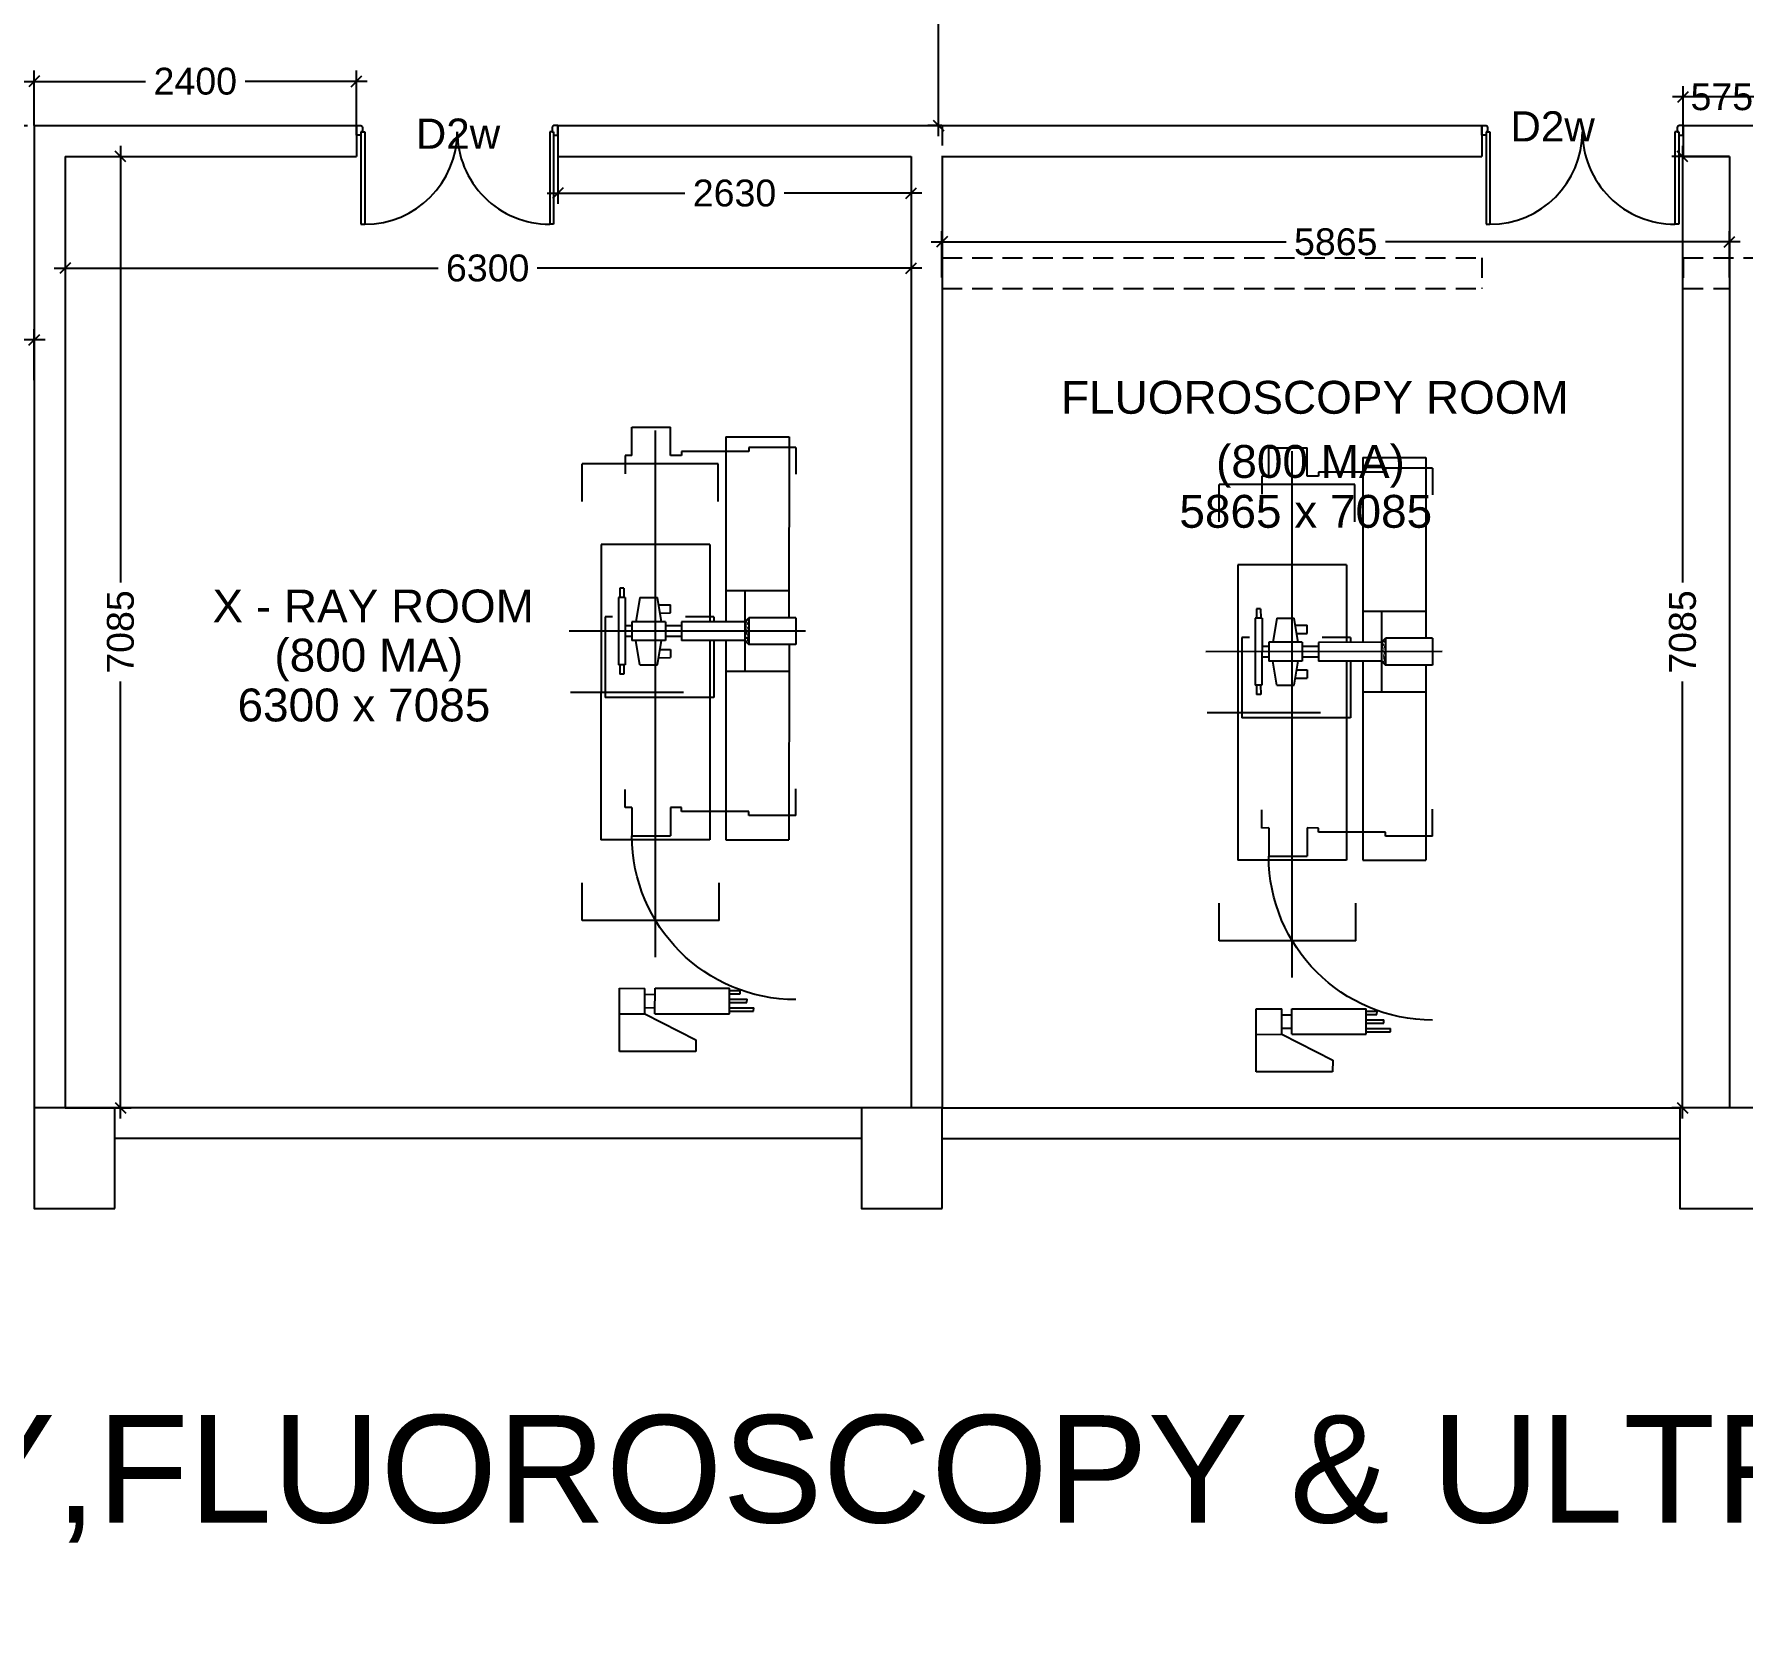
# Model space of a CAD drawing. Extents: x 6345096 to 6738923, y -6490958 to -6305885.
# Drawn here: x 6547917 to 6560640, y -6417014 to -6405190 of the extents above; entities that cross this region are included whole.
import ezdxf
from ezdxf.enums import TextEntityAlignment as Align

# ---------------------------------------------------------------- set-up
doc = ezdxf.new("R2010")
doc.units = 0
doc.header["$LTSCALE"] = 600
doc.header["$MEASUREMENT"] = 0
doc.header["$PDMODE"] = 35
doc.linetypes.add('HIDDEN', pattern=[0.375, 0.25, -0.125])
doc.layers.get('0').update_dxf_attribs({"linetype": 'CONTINUOUS'})
doc.layers.get('Defpoints').update_dxf_attribs({"linetype": 'CONTINUOUS'})
for name, color, linetype in [('DIM-TEXT', 8, 'CONTINUOUS'), ('DOOR', 32, 'CONTINUOUS'), ('furniture', 33, 'CONTINUOUS'), ('HS', 251, 'CONTINUOUS'), ('joinery', 7, 'CONTINUOUS'), ('LA-column', 3, 'CONTINUOUS'), ('Room Dim', 1, 'CONTINUOUS'), ('TEXT', 6, 'CONTINUOUS'), ('Walls', 7, 'CONTINUOUS'), ('Working Dim', 5, 'CONTINUOUS')]:
    doc.layers.add(name, color=color, linetype=linetype)
doc.styles.add('ari', font='arial.ttf')
doc.styles.add('RT', font='romant.shx')
doc.dimstyles.new('int. dim', dxfattribs={"dimtxt": 200, "dimasz": 80, "dimexe": 80, "dimexo": 0, "dimgap": 70, "dimtad": 0, "dimdec": 0, "dimzin": 12, "dimdsep": 46, "dimtxsty": 'ari', "dimblk": 'OBLIQUE', "dimcen": 2, "dimdle": 80, "dimclrd": 256, "dimclre": 256, "dimclrt": 6, "dimadec": 0, "dimazin": 0, "dimtfac": 1, "dimtdec": 0, "dimtix": 1, "dimtmove": 2, "dimatfit": 3, "dimfxl": 1, "dimtolj": 1, "dimtzin": 0, "dimlwd": -1, "dimlwe": -1, "dimarcsym": 0})
doc.dimstyles.new('TEXT', dxfattribs={"dimscale": 0, "dimtxt": 600, "dimasz": 300, "dimexe": 300, "dimexo": 30, "dimgap": 50, "dimtad": 0, "dimdec": 0, "dimzin": 0, "dimdsep": 46, "dimtxsty": 'RT', "dimblk": 'OBLIQUE', "dimcen": 0.09, "dimdle": 300, "dimclrd": 256, "dimclre": 256, "dimclrt": 170, "dimadec": 0, "dimazin": 0, "dimtfac": 1, "dimtdec": 0, "dimtofl": 0, "dimtmove": 2, "dimatfit": 3, "dimfxl": 1, "dimfrac": 2, "dimtolj": 1, "dimtzin": 0, "dimlwd": -1, "dimlwe": -1, "dimarcsym": 0})

# ---------------------------------------------------------------- blocks, each defined once
blk = doc.blocks.new('_Oblique')
at = {"color": 0, "linetype": 'ByBlock', "lineweight": -2}
blk.add_line((-0.5, -0.5), (0.5, 0.5), dxfattribs=at)
blk = doc.blocks.new('*D258')
at = {"layer": 'Defpoints', "color": 0, "linetype": 'Continuous', "transparency": 16777216}
for p in [(6572959, -6417748), (6531899, -6418434, -2), (6572959, -6418964, 0)]:
    blk.add_point(p, dxfattribs=at)
at = {"layer": 'DIM-TEXT', "transparency": 16777216}
for p, q in [((6531899, -6418434), (6531899, -6417448)), ((6572959, -6418964), (6572959, -6417448)), ((6531599, -6417748), (6548138, -6417748)), ((6573259, -6417748), (6556721, -6417748))]:
    blk.add_line(p, q, dxfattribs=at)
at = {"layer": 'DIM-TEXT', "linetype": 'Continuous', "transparency": 16777216, "xscale": 300, "yscale": 300, "zscale": 300, "rotation": 180}
blk.add_blockref('_Oblique', (6531899, -6417748), dxfattribs=at)
at = {"layer": 'DIM-TEXT', "linetype": 'Continuous', "transparency": 16777216, "xscale": 300, "yscale": 300, "zscale": 300}
blk.add_blockref('_Oblique', (6572959, -6417748), dxfattribs=at)
at = {"layer": 'DIM-TEXT', "color": 170, "linetype": 'Continuous', "transparency": 16777216, "insert": (6552429, -6417748), "char_height": 750, "attachment_point": 5, "style": 'ari'}
blk.add_mtext('\\A1;{\\H1.067x;OPD - T.B. / C.D.}', dxfattribs=at)
blk = doc.blocks.new('Z$W@#1275')
at = {"layer": 'DOOR'}
for p, q in [((73, 1500), (0, 1500)), ((0, 1500), (0, 1467)), ((0, 1467), (2, 1467)), ((11, 1456), (11, 1458)), ((11, 1456), (47, 1456)), ((47, 1467), (736, 1467)), ((47, 1467), (47, 1439)), ((47, 1456), (47, 1467)), ((47, 1467), (73, 1467)), ((47, 1439), (736, 1439)), ((73, 1467), (73, 1500)), ((736, 1467), (736, 1439)), ((0, 33), (2, 33)), ((0, 0), (0, 33)), ((73, 0), (0, 0)), ((11, 44), (11, 42)), ((11, 44), (47, 44)), ((47, 61), (736, 61)), ((47, 33), (47, 61)), ((47, 44), (47, 33)), ((47, 33), (736, 33)), ((47, 33), (73, 33)), ((73, 33), (73, 0)), ((736, 33), (736, 61))]:
    blk.add_line(p, q, dxfattribs=at)
for centre, start, end in [((11, 1467), 180, 270), ((11, 33), 90, 180)]:
    blk.add_arc(centre, 9.13, start, end, dxfattribs=at)
at = {"layer": 'DOOR', "color": 145}
for centre, start, end in [((47, 1439), 270, 0), ((47, 61), 0, 90)]:
    blk.add_arc(centre, 689, start, end, dxfattribs=at)
blk = doc.blocks.new('A$C57374E9F')
at = {"layer": 'furniture', "linetype": 'Continuous'}
h = blk.add_hatch(dxfattribs=at)
h.set_pattern_fill('AR-SAND', color=6, scale=0.1, angle=45, style=0, double=1)
h.set_pattern_definition([(82.5, (-218763.434, -280618.446), (-14.07013184, 13.1792712), [0, -15.2, 0, -17, 0, -16.25]), (52.5, (-218763.434, -280618.446), (-7.4413751, 32.4697973), [0, -8.2, 0, -13.7, 0, -5.25]), (12.5, (-218772.132, -280627.143), (21.9802927, 22.0603238), [0, -5, 0, -18, 0, -23.5]), (2.5, (-218772.132, -280627.143), (15.0504216, 27.4626285), [0, -2.5, 0, -11.8, 0, -13.5])])
h.paths.add_polyline_path([(1662, 2622), (1705, 2622), (1804, 2721), (1804, 2763)])
at = {"layer": 'furniture', "color": 233}
for p, q in [((2544, 3928), (1592, 2975)), ((2876, 3595), (2544, 3928)), ((2876, 3595), (1903, 2622)), ((1733, 3117), (2065, 2784)), ((1556, 3011), (1415, 2869)), ((1556, 3011), (1804, 2763)), ((2395, 2945), (1988, 2537)), ((2395, 2945), (2968, 2372)), ((1450, 2834), (423, 1806)), ((1415, 2869), (1662, 2622)), ((1966, 2883), (1542, 2459)), ((1309, 2692), (1641, 2360)), ((1804, 2763), (1662, 2622)), ((1804, 2721), (1804, 2763)), ((1804, 2721), (2136, 2388)), ((1705, 2622), (1662, 2622)), ((1705, 2622), (2037, 2289)), ((1992, 2584), (1966, 2558)), ((1992, 2584), (2013, 2563)), ((1804, 2523), (755, 1474)), ((1889, 2438), (840, 1389)), ((1867, 2459), (1568, 2160)), ((2241, 2377), (2284, 2420)), ((2347, 2357), (2284, 2420)), ((2968, 2372), (1413, 816)), ((2136, 2388), (2037, 2289)), ((2058, 2311), (2143, 2226)), ((2115, 2367), (2200, 2282)), ((2221, 2304), (2122, 2205)), ((2221, 2304), (2398, 2127)), ((2296, 2321), (2241, 2377)), ((2242, 2282), (2391, 2388)), ((2483, 2297), (2376, 2148)), ((2483, 2297), (2391, 2388)), ((2049, 2184), (2006, 2141)), ((2037, 2035), (2143, 2183)), ((2104, 2129), (2049, 2184)), ((2122, 2205), (2299, 2028)), ((2560, 2219), (2207, 1865)), ((2596, 2183), (2242, 1830)), ((2560, 2219), (2596, 2183)), ((2617, 2261), (2567, 2212)), ((2638, 2240), (2589, 2190)), ((2617, 2261), (2638, 2240)), ((1568, 2160), (1589, 2139)), ((2068, 2078), (2006, 2141)), ((2129, 1943), (2277, 2049)), ((2398, 2127), (2299, 2028)), ((2320, 2049), (2355, 2014)), ((2376, 2106), (2412, 2070)), ((2129, 1943), (2037, 2035)), ((755, 1474), (423, 1806)), ((2214, 1858), (2164, 1809)), ((2164, 1809), (2186, 1787)), ((2235, 1837), (2186, 1787)), ((2207, 1865), (2242, 1830)), ((840, 1389), (1413, 816))]:
    blk.add_line(p, q, dxfattribs=at)
at = {"layer": 'furniture', "color": 8}
for p, q in [((2453, 3907), (2312, 3766)), ((2453, 3907), (2700, 3660)), ((2700, 3660), (2679, 3639)), ((2679, 3639), (3033, 3285)), ((2578, 3214), (2776, 3412)), ((2776, 3412), (3491, 2697)), ((3070, 3206), (3219, 3354)), ((3422, 3151), (3219, 3354)), ((508, 485), (3281, 3258)), ((3033, 3285), (3012, 3264)), ((3012, 3264), (3070, 3206)), ((3273, 3002), (3422, 3151)), ((1435, 2991), (2679, 1746)), ((3309, 2967), (3213, 2871)), ((3273, 3002), (3309, 2967)), ((3293, 2499), (3491, 2697)), ((2013, 2563), (2141, 2435)), ((515, 1969), (656, 2110)), ((1589, 2139), (2141, 1587)), ((2525, 2051), (2565, 2011)), ((515, 1969), (762, 1722)), ((2352, 1433), (1755, 2029)), ((2565, 2011), (2141, 1587)), ((762, 1722), (783, 1743)), ((783, 1743), (1137, 1389)), ((1137, 1389), (1158, 1410)), ((1158, 1410), (1217, 1352)), ((1217, 1352), (1068, 1203)), ((366, 1014), (564, 1212)), ((1271, 1000), (1068, 1203)), ((1420, 1149), (1271, 1000)), ((1420, 1149), (1455, 1113)), ((1455, 1113), (1551, 1209)), ((366, 1014), (1087, 293)), ((1087, 293), (1285, 491))]:
    blk.add_line(p, q, dxfattribs=at)
at = {"layer": 'furniture'}
for p, q in [((-294, 717), (-277, 735)), ((-167, 590), (-294, 717)), ((-149, 607), (-277, 735)), ((-213, 727), (-196, 745)), ((-121, 635), (-213, 727)), ((-104, 653), (-196, 745)), ((-180, 576), (-46, 711)), ((-132, 737), (-115, 755)), ((-76, 681), (-132, 737)), ((-58, 698), (-115, 755)), ((346, 319), (-46, 711)), ((46, 350), (-180, 576)), ((-140, 263), (-201, 201)), ((265, 131), (-140, 263)), ((212, 184), (46, 350)), ((212, 184), (346, 319)), ((265, 131), (399, 265)), ((367, 233), (314, 287)), ((534, 131), (399, 265)), ((-201, 201), (201, -201)), ((201, -201), (534, 131)), ((297, 163), (244, 217)), ((399, -4), (265, 131))]:
    blk.add_line(p, q, dxfattribs=at)
at = {"layer": 'furniture', "color": 8}
blk.add_arc((408, 1863), 1220, 225, 315, dxfattribs=at)
blk = doc.blocks.new('*D262')
at = {"layer": 'Defpoints', "color": 0, "linetype": 'Continuous', "transparency": 16777216}
for p in [(6572960, -6413896, 6), (6532049, -6414395, -1), (6572960, -6415772)]:
    blk.add_point(p, dxfattribs=at)
at = {"layer": 'DIM-TEXT', "transparency": 16777216}
for p, q in [((6572960, -6413896), (6572960, -6416072)), ((6532049, -6414395), (6532049, -6416072)), ((6531749, -6415772), (6537340, -6415772)), ((6573260, -6415772), (6570917, -6415772))]:
    blk.add_line(p, q, dxfattribs=at)
at = {"layer": 'DIM-TEXT', "linetype": 'Continuous', "transparency": 16777216, "xscale": 300, "yscale": 300, "zscale": 300, "rotation": 180}
blk.add_blockref('_Oblique', (6532049, -6415772), dxfattribs=at)
at = {"layer": 'DIM-TEXT', "linetype": 'Continuous', "transparency": 16777216, "xscale": 300, "yscale": 300, "zscale": 300}
blk.add_blockref('_Oblique', (6572960, -6415772), dxfattribs=at)
at = {"layer": 'DIM-TEXT', "color": 170, "linetype": 'Continuous', "transparency": 16777216, "insert": (6554129, -6415995), "char_height": 750, "attachment_point": 5, "style": 'ari'}
blk.add_mtext('\\A1;{\\H1.067x;RADIOLOGY (X-RAY,FLUOROSCOPY & ULTRASOUND ROOMS)}', dxfattribs=at)
blk = doc.blocks.new('*D696')
at = {"layer": 'Defpoints', "color": 0, "transparency": 16777216}
for p in [(6554651, -6403470), (6554678, -6403470, 8), (6554677, -6405870, 2)]:
    blk.add_point(p, dxfattribs=at)
at = {"layer": 'Working Dim', "transparency": 16777216}
for p, q in [((6554651, -6403390), (6554651, -6404300)), ((6554678, -6403470), (6554571, -6403470)), ((6554651, -6405950), (6554651, -6405040)), ((6554677, -6405870), (6554571, -6405870))]:
    blk.add_line(p, q, dxfattribs=at)
at = {"layer": 'Working Dim', "transparency": 16777216, "xscale": 80, "yscale": 80, "zscale": 80}
for p, rotation in [((6554651, -6403470), 90), ((6554651, -6405870), 270)]:
    blk.add_blockref('_Oblique', p, dxfattribs=dict(at, rotation=rotation))
at = {"layer": 'Working Dim', "color": 6, "transparency": 16777216, "insert": (6554651, -6404670), "char_height": 200, "attachment_point": 5, "rotation": 90, "style": 'ari'}
blk.add_mtext('\\A1;2400', dxfattribs=at)
blk = doc.blocks.new('*D701')
at = {"layer": 'Defpoints', "color": 0, "transparency": 16777216}
for p in [(6554677, -6406737), (6554677, -6407003, 2), (6560541, -6407003, 2)]:
    blk.add_point(p, dxfattribs=at)
at = {"layer": 'Working Dim', "transparency": 16777216}
for p, q in [((6554677, -6407003), (6554677, -6406657)), ((6560541, -6407003), (6560541, -6406657)), ((6554597, -6406737), (6557240, -6406737)), ((6560621, -6406737), (6557979, -6406737))]:
    blk.add_line(p, q, dxfattribs=at)
at = {"layer": 'Working Dim', "transparency": 16777216, "xscale": 80, "yscale": 80, "zscale": 80, "rotation": 180}
blk.add_blockref('_Oblique', (6554677, -6406737), dxfattribs=at)
at = {"layer": 'Working Dim', "transparency": 16777216, "xscale": 80, "yscale": 80, "zscale": 80}
blk.add_blockref('_Oblique', (6560541, -6406737), dxfattribs=at)
at = {"layer": 'Working Dim', "color": 6, "transparency": 16777216, "insert": (6557609, -6406737), "char_height": 200, "attachment_point": 5, "style": 'ari'}
blk.add_mtext('\\A1;5865', dxfattribs=at)
blk = doc.blocks.new('*D702')
at = {"layer": 'Defpoints', "color": 0, "transparency": 16777216}
for p in [(6551817, -6406100, 5), (6554447, -6406100, 5), (6554447, -6406374)]:
    blk.add_point(p, dxfattribs=at)
at = {"layer": 'Working Dim', "transparency": 16777216}
for p, q in [((6551817, -6406100), (6551817, -6406454)), ((6554447, -6406100), (6554447, -6406454)), ((6551737, -6406374), (6552762, -6406374)), ((6554527, -6406374), (6553502, -6406374))]:
    blk.add_line(p, q, dxfattribs=at)
at = {"layer": 'Working Dim', "transparency": 16777216, "xscale": 80, "yscale": 80, "zscale": 80, "rotation": 180}
blk.add_blockref('_Oblique', (6551817, -6406374), dxfattribs=at)
at = {"layer": 'Working Dim', "transparency": 16777216, "xscale": 80, "yscale": 80, "zscale": 80}
blk.add_blockref('_Oblique', (6554447, -6406374), dxfattribs=at)
at = {"layer": 'Working Dim', "color": 6, "transparency": 16777216, "insert": (6553132, -6406374), "char_height": 200, "attachment_point": 5, "style": 'ari'}
blk.add_mtext('\\A1;2630', dxfattribs=at)
blk = doc.blocks.new('*D703')
at = {"layer": 'Defpoints', "color": 0, "transparency": 16777216}
for p in [(6560192, -6406100), (6560541, -6406100, 2), (6560541, -6413185, 2)]:
    blk.add_point(p, dxfattribs=at)
at = {"layer": 'Working Dim', "transparency": 16777216}
for p, q in [((6560192, -6406020), (6560192, -6409274)), ((6560541, -6406100), (6560112, -6406100)), ((6560192, -6413265), (6560192, -6410011)), ((6560541, -6413185), (6560112, -6413185))]:
    blk.add_line(p, q, dxfattribs=at)
at = {"layer": 'Working Dim', "transparency": 16777216, "xscale": 80, "yscale": 80, "zscale": 80}
for p, rotation in [((6560192, -6406100), 90), ((6560192, -6413185), 270)]:
    blk.add_blockref('_Oblique', p, dxfattribs=dict(at, rotation=rotation))
at = {"layer": 'Working Dim', "color": 6, "transparency": 16777216, "insert": (6560192, -6409642), "char_height": 200, "attachment_point": 5, "rotation": 90, "style": 'ari'}
blk.add_mtext('\\A1;7085', dxfattribs=at)
blk = doc.blocks.new('*D704')
at = {"layer": 'Defpoints', "color": 0, "transparency": 16777216}
for p in [(6548147, -6406100, 2), (6548147, -6413185, 2), (6548560, -6413185)]:
    blk.add_point(p, dxfattribs=at)
at = {"layer": 'Working Dim', "transparency": 16777216}
for p, q in [((6548560, -6406020), (6548560, -6409274)), ((6548147, -6406100), (6548640, -6406100)), ((6548560, -6413265), (6548560, -6410011)), ((6548147, -6413185), (6548640, -6413185))]:
    blk.add_line(p, q, dxfattribs=at)
at = {"layer": 'Working Dim', "transparency": 16777216, "xscale": 80, "yscale": 80, "zscale": 80}
for p, rotation in [((6548560, -6406100), 90), ((6548560, -6413185), 270)]:
    blk.add_blockref('_Oblique', p, dxfattribs=dict(at, rotation=rotation))
at = {"layer": 'Working Dim', "color": 6, "transparency": 16777216, "insert": (6548560, -6409642), "char_height": 200, "attachment_point": 5, "rotation": 90, "style": 'ari'}
blk.add_mtext('\\A1;7085', dxfattribs=at)
blk = doc.blocks.new('*D705')
at = {"layer": 'Defpoints', "color": 0, "transparency": 16777216}
for p in [(6548147, -6406750, 2), (6554447, -6406750, 2), (6554447, -6406932)]:
    blk.add_point(p, dxfattribs=at)
at = {"layer": 'Working Dim', "transparency": 16777216}
for p, q in [((6548147, -6406750), (6548147, -6407012)), ((6554447, -6406750), (6554447, -6407012)), ((6548067, -6406932), (6550925, -6406932)), ((6554527, -6406932), (6551663, -6406932))]:
    blk.add_line(p, q, dxfattribs=at)
at = {"layer": 'Working Dim', "transparency": 16777216, "xscale": 80, "yscale": 80, "zscale": 80, "rotation": 180}
blk.add_blockref('_Oblique', (6548147, -6406932), dxfattribs=at)
at = {"layer": 'Working Dim', "transparency": 16777216, "xscale": 80, "yscale": 80, "zscale": 80}
blk.add_blockref('_Oblique', (6554447, -6406932), dxfattribs=at)
at = {"layer": 'Working Dim', "color": 6, "transparency": 16777216, "insert": (6551294, -6406932), "char_height": 200, "attachment_point": 5, "style": 'ari'}
blk.add_mtext('\\A1;6300', dxfattribs=at)
blk = doc.blocks.new('*D2147')
at = {"layer": 'Defpoints', "color": 0, "transparency": 16777216}
for p in [(6547918, -6407466), (6542268, -6407766), (6547918, -6407766)]:
    blk.add_point(p, dxfattribs=at)
at = {"layer": 'Working Dim', "transparency": 16777216}
for p, q in [((6542188, -6407466), (6544725, -6407466)), ((6542268, -6407766), (6542268, -6407386)), ((6547998, -6407466), (6545462, -6407466)), ((6547918, -6407766), (6547918, -6407386))]:
    blk.add_line(p, q, dxfattribs=at)
at = {"layer": 'Working Dim', "transparency": 16777216, "xscale": 80, "yscale": 80, "zscale": 80, "rotation": 180}
blk.add_blockref('_Oblique', (6542268, -6407466), dxfattribs=at)
at = {"layer": 'Working Dim', "transparency": 16777216, "xscale": 80, "yscale": 80, "zscale": 80}
blk.add_blockref('_Oblique', (6547918, -6407466), dxfattribs=at)
at = {"layer": 'Working Dim', "color": 6, "transparency": 16777216, "insert": (6545093, -6407466), "char_height": 200, "attachment_point": 5, "style": 'ari'}
blk.add_mtext('\\A1;5650', dxfattribs=at)
blk = doc.blocks.new('A$C2CD672AE')
at = {"layer": 'Walls', "color": 8, "linetype": 'HIDDEN'}
for p, q in [((15597.1, 50554.2), (20030.9, 50554.2)), ((19998.1, 50554.2), (19998.1, 50324.2)), ((21498.1, 50554.2), (24358.1, 50554.2)), ((21498.1, 50554.2), (21498.1, 50324.2)), ((17827.6, 50324.2), (19998.1, 50324.2)), ((21498.1, 50324.2), (24128.1, 50324.2)), ((24358.1, 49569.2), (28376.8, 49569.2)), ((28376.8, 49569.2), (28376.8, 49339.1)), ((29876.8, 49569.2), (30747.2, 49569.2)), ((29876.8, 49569.2), (29876.8, 49339.2)), ((24358.1, 49339.2), (28376.8, 49339.2)), ((29876.8, 49339.2), (30222.1, 49339.1)), ((23758.1, 43239.2), (18197.6, 43239.2)), ((24358.1, 43239.2), (29852.1, 43239.2)), ((23758.1, 43009.2), (18197.6, 43009.2)), ((24358.1, 43009.2), (29852.1, 43009.2))]:
    blk.add_line(p, q, dxfattribs=at)
at = {"layer": 'Walls', "color": 8, "linetype": 'HIDDEN', "extrusion": (0.000145144, 2.25514e-17, 1)}
for p, q in [((24358.1, 50554.2), (24358.1, 43239.2)), ((17827.6, 50324.2), (17827.6, 43239.3)), ((24128.1, 50324.2), (24128.1, 43239.2)), ((30222.1, 49339.1), (30222.1, 43239.2))]:
    blk.add_line(p, q, dxfattribs=at)
blk = doc.blocks.new('*D2450')
at = {"layer": 'Defpoints', "color": 0, "transparency": 16777216}
for p in [(6560196, -6405657), (6560196, -6405870, 2), (6560771, -6405870)]:
    blk.add_point(p, dxfattribs=at)
at = {"layer": 'Working Dim', "transparency": 16777216}
for p, q in [((6560196, -6405657), (6560116, -6405657)), ((6560196, -6405870), (6560196, -6405577)), ((6560771, -6405657), (6560196, -6405657)), ((6560771, -6405870), (6560771, -6405577)), ((6560771, -6405657), (6560851, -6405657))]:
    blk.add_line(p, q, dxfattribs=at)
at = {"layer": 'Working Dim', "transparency": 16777216, "xscale": 80, "yscale": 80, "zscale": 80}
blk.add_blockref('_Oblique', (6560196, -6405657), dxfattribs=at)
at = {"layer": 'Working Dim', "transparency": 16777216, "xscale": 80, "yscale": 80, "zscale": 80, "rotation": 180}
blk.add_blockref('_Oblique', (6560771, -6405657), dxfattribs=at)
at = {"layer": 'Working Dim', "color": 6, "transparency": 16777216, "insert": (6560484, -6405657), "char_height": 200, "attachment_point": 5, "style": 'ari'}
blk.add_mtext('\\A1;575', dxfattribs=at)
blk = doc.blocks.new('*D2451')
at = {"layer": 'Defpoints', "color": 0, "transparency": 16777216}
for p in [(6550317, -6405541), (6547917, -6405870), (6550317, -6405870, -2)]:
    blk.add_point(p, dxfattribs=at)
at = {"layer": 'Working Dim', "transparency": 16777216}
for p, q in [((6547837, -6405541), (6548747, -6405541)), ((6547917, -6405870), (6547917, -6405461)), ((6550397, -6405541), (6549487, -6405541)), ((6550317, -6405870), (6550317, -6405461))]:
    blk.add_line(p, q, dxfattribs=at)
at = {"layer": 'Working Dim', "transparency": 16777216, "xscale": 80, "yscale": 80, "zscale": 80, "rotation": 180}
blk.add_blockref('_Oblique', (6547917, -6405541), dxfattribs=at)
at = {"layer": 'Working Dim', "transparency": 16777216, "xscale": 80, "yscale": 80, "zscale": 80}
blk.add_blockref('_Oblique', (6550317, -6405541), dxfattribs=at)
at = {"layer": 'Working Dim', "color": 6, "transparency": 16777216, "insert": (6549117, -6405541), "char_height": 200, "attachment_point": 5, "style": 'ari'}
blk.add_mtext('\\A1;2400', dxfattribs=at)

msp = doc.modelspace()

# ---------------------------------------------------------------- linework, layer by layer
at = {"layer": 'LA-column', "color": 2, "elevation": 2.39}
for points in [[(6548517.027, -6413934.717), (6548517.027, -6413184.717), (6547917.027, -6413184.717), (6547917.027, -6413934.717)], [(6554677.527, -6413934.717), (6554677.527, -6413184.717), (6554077.527, -6413184.717), (6554077.527, -6413934.717)], [(6560771.528, -6413934.714), (6560771.528, -6413184.714), (6560171.528, -6413184.714), (6560171.528, -6413934.714)]]:
    msp.add_lwpolyline(points, close=True, dxfattribs=at)
at = {"layer": 'Walls', "linetype": 'Continuous'}
for p, q in [((6547917.026, -6405869.712), (6550350.314, -6405869.707)), ((6550317.433, -6405869.685), (6550317.433, -6406099.709)), ((6551817.433, -6405869.682), (6551817.433, -6406099.706)), ((6551817.433, -6405869.705), (6554677.437, -6405869.7)), ((6554677.437, -6405869.7), (6558696.165, -6405869.7)), ((6558696.165, -6405869.7), (6558696.165, -6406099.725)), ((6560196.165, -6405869.697), (6560196.165, -6406099.721)), ((6560196.165, -6405869.697), (6560771.437, -6405869.697)), ((6548147.026, -6406099.715), (6550317.433, -6406099.709)), ((6551817.433, -6406099.705), (6554447.437, -6406099.7)), ((6554677.437, -6406099.7), (6558696.165, -6406099.7)), ((6560196.165, -6406099.7), (6560541.437, -6406099.812)), ((6554077.437, -6413184.731), (6548516.936, -6413184.731)), ((6554677.437, -6413184.731), (6560171.437, -6413184.731)), ((6554077.437, -6413414.731), (6548516.936, -6413414.731)), ((6554677.437, -6413414.731), (6560171.437, -6413414.731))]:
    msp.add_line(p, q, dxfattribs=at)
at = {"layer": 'Walls', "linetype": 'Continuous', "extrusion": (0.000145144, 2.25514e-17, 1)}
for p, q in [((6547917.026, -6405869.712), (6547917.027, -6413184.638)), ((6548147.026, -6406099.679), (6548147.027, -6413184.638)), ((6554447.437, -6406099.7), (6554447.437, -6413184.721)), ((6554677.437, -6406099.7), (6554677.437, -6413184.721)), ((6560541.437, -6406099.812), (6560541.437, -6413184.749))]:
    msp.add_line(p, q, dxfattribs=at)

# ---------------------------------------------------------------- block references
at = {"layer": 'DOOR', "xscale": 1.000014692544937, "yscale": 1.000014692544937, "zscale": 1.000014692544937, "rotation": 270}
for p in [(6550317.433, -6405869.685, 2.39), (6558696.165, -6405869.7, 2.39)]:
    msp.add_blockref('Z$W@#1275', p, dxfattribs=at)
at = {"layer": 'furniture', "xscale": -1, "rotation": 314.9999998490727}
for p in [(6552559.608, -6412765.368, 3.421), (6557301.21, -6412917.998, 3.421)]:
    msp.add_blockref('A$C57374E9F', p, dxfattribs=at)
at = {"layer": 'HS'}
msp.add_blockref('A$C2CD672AE', (6530319.294, -6456423.902, 8.17), dxfattribs=at)

# ---------------------------------------------------------------- texts
at = {"layer": 'joinery', "style": 'ari'}
for p in [(6550758.637, -6406043.281, 7.951), (6558909.493, -6405988.88, 7.951)]:
    msp.add_text('D2w', height=225, dxfattribs=at).set_placement(p)
at = {"layer": 'Room Dim', "linetype": 'Continuous', "style": 'ari'}
for s, p in [('5865 x 7085', (6557385.743, -6408865.799, 13.434)), ('6300 x 7085', (6550372.263, -6410307.967, 6.826))]:
    msp.add_text(s, height=244.8, dxfattribs=at).set_placement(p, align=Align.CENTER)
at = {"layer": 'TEXT', "color": 7, "linetype": 'Continuous', "style": 'ari'}
for s, p in [('FLUOROSCOPY ROOM', (6557453.657, -6408016.456, 5.131)), ('X - RAY ROOM', (6550441.513, -6409570.952, -1.477))]:
    msp.add_text(s, height=244.8, dxfattribs=at).set_placement(p, align=Align.CENTER)
for p in [(6557420.927, -6408494.087, 5.131), (6550408.784, -6409936.255, -1.477)]:
    msp.add_text('(800 MA)', height=244.8, rotation=359.998932, dxfattribs=at).set_placement(p, align=Align.CENTER)

# ---------------------------------------------------------------- dimensions: what is measured, and where the dimension line sits
at = {"layer": 'DIM-TEXT', "linetype": 'Continuous'}
dim = msp.add_linear_dim(base=(6572959.527, -6415772.438, 1.031), p1=(6532049.389, -6414394.742), p2=(6572959.527, -6413895.727, 6.851), angle=180, text='{\\H1.067x;RADIOLOGY (X-RAY,FLUOROSCOPY & ULTRASOUND ROOMS)}', dimstyle='TEXT', override={"dimscale": 1, "dimtxt": 750, "dimexo": 0, "dimtxsty": 'ari'}, dxfattribs=at)
dim.commit()
dim.dimension.update_dxf_attribs({"geometry": '*D262', "text_midpoint": (6554128.813, -6415995.243, 1.031), "dimtype": 160})
dim = msp.add_linear_dim(base=(6572959.349, -6417748.105, 2.092), p1=(6531899.389, -6418433.761), p2=(6572959.349, -6418963.755, 1.743), text='{\\H1.067x;OPD - T.B. / C.D.}', dimstyle='TEXT', override={"dimscale": 1, "dimtxt": 750, "dimexo": 0, "dimtxsty": 'ari'}, dxfattribs=at)
dim.commit()
dim.dimension.update_dxf_attribs({"geometry": '*D258', "text_midpoint": (6552429.369, -6417748.105, 2.092)})
at = {"layer": 'Working Dim', "color": 6}
for base, p1, p2, picture, middle in [((6554651.315, -6403469.616), (6554677.437, -6405869.7, 2.39), (6554677.527, -6403469.616, 7.521), '*D696', (6554651.315, -6404669.658)), ((6548559.974, -6413184.638), (6548147.026, -6406099.679, 2.39), (6548147.027, -6413184.638, 2.39), '*D704', (6548559.974, -6409642.158)), ((6560192.084, -6406099.812), (6560541.437, -6413184.749, 2.39), (6560541.437, -6406099.812, 2.39), '*D703', (6560192.084, -6409642.28))]:
    dim = msp.add_linear_dim(base=base, p1=p1, p2=p2, angle=90, dimstyle='int. dim', override={"dimtxt": 200, "dimarcsym": 1}, dxfattribs=at)
    dim.commit()
    dim.dimension.update_dxf_attribs({"geometry": picture, "text_midpoint": middle})
at = {"layer": 'Working Dim'}
for base, p1, p2, picture, middle in [((6550317.432, -6405540.802), (6547917.026, -6405869.711), (6550317.432, -6405869.684, -1.698), '*D2451', (6549117.229, -6405540.802)), ((6560196.165, -6405657.201), (6560771.437, -6405869.697), (6560196.165, -6405869.697, 2.39), '*D2450', (6560483.801, -6405657.201))]:
    dim = msp.add_linear_dim(base=base, p1=p1, p2=p2, dimstyle='int. dim', dxfattribs=at)
    dim.commit()
    dim.dimension.update_dxf_attribs({"geometry": picture, "text_midpoint": middle})
at = {"layer": 'Working Dim', "color": 6}
for base, p1, p2, picture, middle in [((6554447.437, -6406374.151), (6551817.433, -6406099.705, 5.131), (6554447.437, -6406099.7, 5.131), '*D702', (6553132.435, -6406374.151)), ((6547918.026, -6407465.885), (6542268.437, -6407765.883), (6547918.026, -6407765.883), '*D2147', (6545093.231, -6407465.885))]:
    dim = msp.add_linear_dim(base=base, p1=p1, p2=p2, dimstyle='int. dim', override={"dimtxt": 200, "dimarcsym": 1}, dxfattribs=at)
    dim.commit()
    dim.dimension.update_dxf_attribs({"geometry": picture, "text_midpoint": middle})
dim = msp.add_linear_dim(base=(6554677.437, -6406736.734), p1=(6560541.437, -6407002.917, 2.39), p2=(6554677.437, -6407002.917, 2.39), text='5865', dimstyle='int. dim', override={"dimtxt": 200, "dimarcsym": 1}, dxfattribs=at)
dim.commit()
dim.dimension.update_dxf_attribs({"geometry": '*D701', "text_midpoint": (6557609.437, -6406736.734)})
dim = msp.add_linear_dim(base=(6554447.437, -6406932.131), p1=(6548147.026, -6406749.708, 2.39), p2=(6554447.437, -6406749.708, 2.39), dimstyle='int. dim', override={"dimtxt": 200, "dimarcsym": 1}, dxfattribs=at)
dim.commit()
dim.dimension.update_dxf_attribs({"geometry": '*D705', "text_midpoint": (6551294.232, -6406932.131), "dimtype": 160})

doc.saveas('drawing.dxf')
